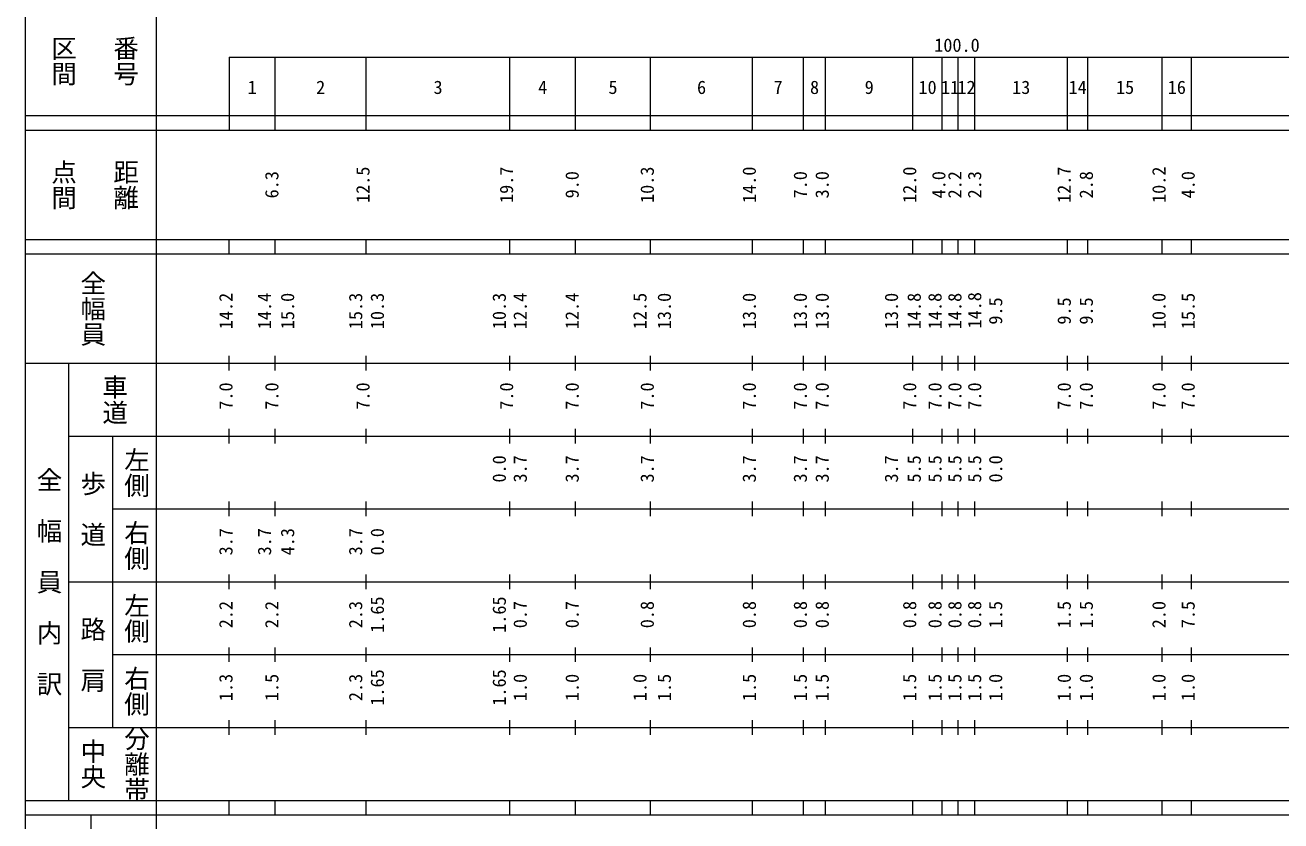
# Model space of a CAD drawing. Units: millimetres on the paper, enlarged 1000 times. Extents: x -60515 to 579485, y -102535 to 257465.
# Drawn here: x -60515 to 111756, y -29355 to 79874 of the extents above; entities that cross this region are included whole.
import ezdxf
from ezdxf.enums import TextEntityAlignment as Align

# ---------------------------------------------------------------- set-up
doc = ezdxf.new("R2010")
doc.units = ezdxf.units.MM
doc.header["$LTSCALE"] = 1000
doc.layers.add('M-TTL', color=2, linetype='Continuous', lineweight=13)
doc.layers.add('M-TTL-BAND', color=7, linetype='Continuous', lineweight=13)
doc.styles.add('@ＭＳ ゴシック', font='')
doc.styles.add('ＭＳ ゴシック', font='')
doc.styles.get('@ＭＳ ゴシック').set_extended_font_data('@MS Gothic')
doc.styles.get('ＭＳ ゴシック').set_extended_font_data('MS Gothic')

msp = doc.modelspace()

# ---------------------------------------------------------------- linework, layer by layer
at = {"layer": 'M-TTL'}
msp.add_line((-60515, 257465), (-60515, -102535), dxfattribs=at)
at = {"layer": 'M-TTL-BAND'}
for p, q in [((-42515, 247465), (-42515, -102535)), ((-32515, 75465), (478485, 75465)), ((-32515, 75465), (-32515, 65465)), ((-26215, 65465), (-26215, 75465)), ((-13715, 65465), (-13715, 75465)), ((5985, 65465), (5985, 75465)), ((14985, 65465), (14985, 75465)), ((25285, 65465), (25285, 75465)), ((39285, 65465), (39285, 75465)), ((46285, 65465), (46285, 75465)), ((49285, 65465), (49285, 75465)), ((61285, 65465), (61285, 75465)), ((65285, 65465), (65285, 75465)), ((67485, 65465), (67485, 75465)), ((69785, 65465), (69785, 75465)), ((82485, 65465), (82485, 75465)), ((85285, 65465), (85285, 75465)), ((95485, 65465), (95485, 75465)), ((99485, 65465), (99485, 75465)), ((-60515, 67465), (478485, 67465)), ((-60515, 65465), (478485, 65465)), ((-60515, 50465), (478485, 50465)), ((-32515, 48465), (-32515, 50465)), ((-26215, 48465), (-26215, 50465)), ((-13715, 48465), (-13715, 50465)), ((5985, 48465), (5985, 50465)), ((14985, 48465), (14985, 50465)), ((25285, 48465), (25285, 50465)), ((39285, 48465), (39285, 50465)), ((46285, 48465), (46285, 50465)), ((49285, 48465), (49285, 50465)), ((61285, 48465), (61285, 50465)), ((65285, 48465), (65285, 50465)), ((67485, 48465), (67485, 50465)), ((69785, 48465), (69785, 50465)), ((82485, 48465), (82485, 50465)), ((85285, 48465), (85285, 50465)), ((95485, 48465), (95485, 50465)), ((99485, 48465), (99485, 50465)), ((-60515, 48465), (478485, 48465)), ((-32515, 32465), (-32515, 34465)), ((-26215, 32465), (-26215, 34465)), ((-13715, 32465), (-13715, 34465)), ((5985, 32465), (5985, 34465)), ((14985, 32465), (14985, 34465)), ((25285, 32465), (25285, 34465)), ((39285, 32465), (39285, 34465)), ((46285, 32465), (46285, 34465)), ((49285, 32465), (49285, 34465)), ((61285, 32465), (61285, 34465)), ((65285, 32465), (65285, 34465)), ((67485, 32465), (67485, 34465)), ((69785, 32465), (69785, 34465)), ((82485, 32465), (82485, 34465)), ((85285, 32465), (85285, 34465)), ((95485, 32465), (95485, 34465)), ((99485, 32465), (99485, 34465)), ((-60515, 33465), (478485, 33465)), ((-54515, -26535), (-54515, 33465)), ((-32515, 22465), (-32515, 24465)), ((-26215, 22465), (-26215, 24465)), ((-13715, 22465), (-13715, 24465)), ((5985, 22465), (5985, 24465)), ((14985, 22465), (14985, 24465)), ((25285, 22465), (25285, 24465)), ((39285, 22465), (39285, 24465)), ((46285, 22465), (46285, 24465)), ((49285, 22465), (49285, 24465)), ((61285, 22465), (61285, 24465)), ((65285, 22465), (65285, 24465)), ((67485, 22465), (67485, 24465)), ((69785, 22465), (69785, 24465)), ((82485, 22465), (82485, 24465)), ((85285, 22465), (85285, 24465)), ((95485, 22465), (95485, 24465)), ((99485, 22465), (99485, 24465)), ((-54515, 23465), (478485, 23465)), ((-48515, 23465), (-48515, -16535)), ((-32515, 12465), (-32515, 14465)), ((-26215, 12465), (-26215, 14465)), ((-13715, 12465), (-13715, 14465)), ((5985, 12465), (5985, 14465)), ((14985, 12465), (14985, 14465)), ((25285, 12465), (25285, 14465)), ((39285, 12465), (39285, 14465)), ((46285, 12465), (46285, 14465)), ((49285, 12465), (49285, 14465)), ((61285, 12465), (61285, 14465)), ((65285, 12465), (65285, 14465)), ((67485, 12465), (67485, 14465)), ((69785, 12465), (69785, 14465)), ((82485, 12465), (82485, 14465)), ((85285, 12465), (85285, 14465)), ((95485, 12465), (95485, 14465)), ((99485, 12465), (99485, 14465)), ((-48515, 13465), (478485, 13465)), ((-54515, 3465), (478485, 3465)), ((-32515, 2465), (-32515, 4465)), ((-26215, 2465), (-26215, 4465)), ((-13715, 2465), (-13715, 4465)), ((5985, 2465), (5985, 4465)), ((14985, 2465), (14985, 4465)), ((25285, 2465), (25285, 4465)), ((39285, 2465), (39285, 4465)), ((46285, 2465), (46285, 4465)), ((49285, 2465), (49285, 4465)), ((61285, 2465), (61285, 4465)), ((65285, 2465), (65285, 4465)), ((67485, 2465), (67485, 4465)), ((69785, 2465), (69785, 4465)), ((82485, 2465), (82485, 4465)), ((85285, 2465), (85285, 4465)), ((95485, 2465), (95485, 4465)), ((99485, 2465), (99485, 4465)), ((-48515, -6535), (478485, -6535)), ((-32515, -7535), (-32515, -5535)), ((-26215, -7535), (-26215, -5535)), ((-13715, -7535), (-13715, -5535)), ((5985, -7535), (5985, -5535)), ((14985, -7535), (14985, -5535)), ((25285, -7535), (25285, -5535)), ((39285, -7535), (39285, -5535)), ((46285, -7535), (46285, -5535)), ((49285, -7535), (49285, -5535)), ((61285, -7535), (61285, -5535)), ((65285, -7535), (65285, -5535)), ((67485, -7535), (67485, -5535)), ((69785, -7535), (69785, -5535)), ((82485, -7535), (82485, -5535)), ((85285, -7535), (85285, -5535)), ((95485, -7535), (95485, -5535)), ((99485, -7535), (99485, -5535)), ((-54515, -16535), (478485, -16535)), ((-32515, -17535), (-32515, -15535)), ((-26215, -17535), (-26215, -15535)), ((-13715, -17535), (-13715, -15535)), ((5985, -17535), (5985, -15535)), ((14985, -17535), (14985, -15535)), ((25285, -17535), (25285, -15535)), ((39285, -17535), (39285, -15535)), ((46285, -17535), (46285, -15535)), ((49285, -17535), (49285, -15535)), ((61285, -17535), (61285, -15535)), ((65285, -17535), (65285, -15535)), ((67485, -17535), (67485, -15535)), ((69785, -17535), (69785, -15535)), ((82485, -17535), (82485, -15535)), ((85285, -17535), (85285, -15535)), ((95485, -17535), (95485, -15535)), ((99485, -17535), (99485, -15535)), ((-60515, -26535), (478485, -26535)), ((-32515, -28535), (-32515, -26535)), ((-26215, -28535), (-26215, -26535)), ((-13715, -28535), (-13715, -26535)), ((5985, -28535), (5985, -26535)), ((14985, -28535), (14985, -26535)), ((25285, -28535), (25285, -26535)), ((39285, -28535), (39285, -26535)), ((46285, -28535), (46285, -26535)), ((49285, -28535), (49285, -26535)), ((61285, -28535), (61285, -26535)), ((65285, -28535), (65285, -26535)), ((67485, -28535), (67485, -26535)), ((69785, -28535), (69785, -26535)), ((82485, -28535), (82485, -26535)), ((85285, -28535), (85285, -26535)), ((95485, -28535), (95485, -26535)), ((99485, -28535), (99485, -26535)), ((-60515, -28535), (478485, -28535)), ((-51515, -28535), (-51515, -48535))]:
    msp.add_line(p, q, dxfattribs=at)

# ---------------------------------------------------------------- texts
for s, height, rotation, style, p in [('区間', 2566, 270, '@ＭＳ ゴシック', (-57265, 78465)), ('番号', 2566, 270, '@ＭＳ ゴシック', (-48765, 78465)), ('点間', 2566, 270, '@ＭＳ ゴシック', (-57265, 61465)), ('距離', 2566, 270, '@ＭＳ ゴシック', (-48765, 61465)), ('12.5', 1833, 90, 'ＭＳ ゴシック', (-12715, 55465)), ('19.7', 1833, 90, 'ＭＳ ゴシック', (6985, 55465)), ('10.3', 1833, 90, 'ＭＳ ゴシック', (26285, 55465)), ('14.0', 1833, 90, 'ＭＳ ゴシック', (40285, 55465)), ('12.0', 1833, 90, 'ＭＳ ゴシック', (62285, 55465)), ('12.7', 1833, 90, 'ＭＳ ゴシック', (83485, 55465)), ('10.2', 1833, 90, 'ＭＳ ゴシック', (96485, 55465)), ('6.3', 1833, 90, 'ＭＳ ゴシック', (-25215, 56090)), ('9.0', 1833, 90, 'ＭＳ ゴシック', (15985, 56090)), ('7.0', 1833, 90, 'ＭＳ ゴシック', (47285, 56090)), ('3.0', 1833, 90, 'ＭＳ ゴシック', (50285, 56090)), ('4.0', 1833, 90, 'ＭＳ ゴシック', (66285, 56090)), ('2.2', 1833, 90, 'ＭＳ ゴシック', (68485, 56090)), ('2.3', 1833, 90, 'ＭＳ ゴシック', (71199, 56090)), ('2.8', 1833, 90, 'ＭＳ ゴシック', (86515, 56090)), ('4.0', 1833, 90, 'ＭＳ ゴシック', (100485, 56090)), ('全幅員', 2566, 270, '@ＭＳ ゴシック', (-53265, 46215)), ('14.8', 1833, 90, 'ＭＳ ゴシック', (71199, 38236)), ('14.2', 1833, 90, 'ＭＳ ゴシック', (-31515, 38139)), ('14.4', 1833, 90, 'ＭＳ ゴシック', (-26215, 38139)), ('15.0', 1833, 90, 'ＭＳ ゴシック', (-23054, 38139)), ('15.3', 1833, 90, 'ＭＳ ゴシック', (-13715, 38139)), ('10.3', 1833, 90, 'ＭＳ ゴシック', (-10740, 38139)), ('10.3', 1833, 90, 'ＭＳ ゴシック', (5985, 38139)), ('12.4', 1833, 90, 'ＭＳ ゴシック', (8858, 38139)), ('12.4', 1833, 90, 'ＭＳ ゴシック', (15985, 38139)), ('12.5', 1833, 90, 'ＭＳ ゴシック', (25285, 38139)), ('13.0', 1833, 90, 'ＭＳ ゴシック', (28629, 38139)), ('13.0', 1833, 90, 'ＭＳ ゴシック', (40285, 38139)), ('13.0', 1833, 90, 'ＭＳ ゴシック', (47285, 38139)), ('13.0', 1833, 90, 'ＭＳ ゴシック', (50285, 38139)), ('13.0', 1833, 90, 'ＭＳ ゴシック', (59785, 38139)), ('14.8', 1833, 90, 'ＭＳ ゴシック', (62907, 38139)), ('14.8', 1833, 90, 'ＭＳ ゴシック', (65758, 38139)), ('14.8', 1833, 90, 'ＭＳ ゴシック', (68485, 38139)), ('9.5', 1833, 90, 'ＭＳ ゴシック', (74082, 38764)), ('9.5', 1833, 90, 'ＭＳ ゴシック', (83485, 38764)), ('9.5', 1833, 90, 'ＭＳ ゴシック', (86515, 38764)), ('10.0', 1833, 90, 'ＭＳ ゴシック', (96485, 38139)), ('15.5', 1833, 90, 'ＭＳ ゴシック', (100485, 38139)), ('車道', 2566, 270, '@ＭＳ ゴシック', (-50265, 31965)), ('7.0', 1833, 90, 'ＭＳ ゴシック', (-31515, 27090)), ('7.0', 1833, 90, 'ＭＳ ゴシック', (-25215, 27090)), ('7.0', 1833, 90, 'ＭＳ ゴシック', (-12715, 27090)), ('7.0', 1833, 90, 'ＭＳ ゴシック', (6985, 27090)), ('7.0', 1833, 90, 'ＭＳ ゴシック', (15985, 27090)), ('7.0', 1833, 90, 'ＭＳ ゴシック', (26285, 27090)), ('7.0', 1833, 90, 'ＭＳ ゴシック', (40285, 27090)), ('7.0', 1833, 90, 'ＭＳ ゴシック', (47285, 27090)), ('7.0', 1833, 90, 'ＭＳ ゴシック', (50285, 27090)), ('7.0', 1833, 90, 'ＭＳ ゴシック', (62285, 27090)), ('7.0', 1833, 90, 'ＭＳ ゴシック', (65758, 27090)), ('7.0', 1833, 90, 'ＭＳ ゴシック', (68485, 27090)), ('7.0', 1833, 90, 'ＭＳ ゴシック', (71199, 27090)), ('7.0', 1833, 90, 'ＭＳ ゴシック', (83485, 27090)), ('7.0', 1833, 90, 'ＭＳ ゴシック', (86515, 27090)), ('7.0', 1833, 90, 'ＭＳ ゴシック', (96485, 27090)), ('7.0', 1833, 90, 'ＭＳ ゴシック', (100485, 27090)), ('左側', 2566, 270, '@ＭＳ ゴシック', (-47265, 21965)), ('0.0', 1833, 90, 'ＭＳ ゴシック', (5985, 17090)), ('3.7', 1833, 90, 'ＭＳ ゴシック', (8858, 17090)), ('3.7', 1833, 90, 'ＭＳ ゴシック', (15985, 17090)), ('3.7', 1833, 90, 'ＭＳ ゴシック', (26285, 17090)), ('3.7', 1833, 90, 'ＭＳ ゴシック', (40285, 17090)), ('3.7', 1833, 90, 'ＭＳ ゴシック', (47285, 17090)), ('3.7', 1833, 90, 'ＭＳ ゴシック', (50285, 17090)), ('3.7', 1833, 90, 'ＭＳ ゴシック', (59785, 17090)), ('5.5', 1833, 90, 'ＭＳ ゴシック', (62907, 17090)), ('5.5', 1833, 90, 'ＭＳ ゴシック', (65758, 17090)), ('5.5', 1833, 90, 'ＭＳ ゴシック', (68485, 17090)), ('5.5', 1833, 90, 'ＭＳ ゴシック', (71199, 17090)), ('0.0', 1833, 90, 'ＭＳ ゴシック', (74082, 17090)), ('全\u3000幅\u3000員\u3000内\u3000訳', 2566, 270, '@ＭＳ ゴシック', (-59265, 19215)), ('歩\u3000道', 2566, 270, '@ＭＳ ゴシック', (-53265, 18715)), ('右側', 2566, 270, '@ＭＳ ゴシック', (-47265, 11965)), ('3.7', 1833, 90, 'ＭＳ ゴシック', (-31515, 7090)), ('3.7', 1833, 90, 'ＭＳ ゴシック', (-26215, 7090)), ('4.3', 1833, 90, 'ＭＳ ゴシック', (-23054, 7090)), ('3.7', 1833, 90, 'ＭＳ ゴシック', (-13715, 7090)), ('0.0', 1833, 90, 'ＭＳ ゴシック', (-10740, 7090)), ('左側', 2566, 270, '@ＭＳ ゴシック', (-47265, 1965)), ('2.2', 1833, 90, 'ＭＳ ゴシック', (-31515, -2910)), ('2.2', 1833, 90, 'ＭＳ ゴシック', (-25215, -2910)), ('2.3', 1833, 90, 'ＭＳ ゴシック', (-13715, -2910)), ('1.65', 1833, 90, 'ＭＳ ゴシック', (-10740, -3535)), ('1.65', 1833, 90, 'ＭＳ ゴシック', (5985, -3535)), ('0.7', 1833, 90, 'ＭＳ ゴシック', (8858, -2910)), ('0.7', 1833, 90, 'ＭＳ ゴシック', (15985, -2910)), ('0.8', 1833, 90, 'ＭＳ ゴシック', (26285, -2910)), ('0.8', 1833, 90, 'ＭＳ ゴシック', (40285, -2910)), ('0.8', 1833, 90, 'ＭＳ ゴシック', (47285, -2910)), ('0.8', 1833, 90, 'ＭＳ ゴシック', (50285, -2910)), ('0.8', 1833, 90, 'ＭＳ ゴシック', (62285, -2910)), ('0.8', 1833, 90, 'ＭＳ ゴシック', (65758, -2910)), ('0.8', 1833, 90, 'ＭＳ ゴシック', (68485, -2910)), ('0.8', 1833, 90, 'ＭＳ ゴシック', (71199, -2910)), ('1.5', 1833, 90, 'ＭＳ ゴシック', (74082, -2910)), ('1.5', 1833, 90, 'ＭＳ ゴシック', (83485, -2910)), ('1.5', 1833, 90, 'ＭＳ ゴシック', (86515, -2910)), ('2.0', 1833, 90, 'ＭＳ ゴシック', (96485, -2910)), ('7.5', 1833, 90, 'ＭＳ ゴシック', (100485, -2910)), ('路\u3000肩', 2566, 270, '@ＭＳ ゴシック', (-53265, -1285)), ('右側', 2566, 270, '@ＭＳ ゴシック', (-47265, -8035)), ('1.3', 1833, 90, 'ＭＳ ゴシック', (-31515, -12910)), ('1.5', 1833, 90, 'ＭＳ ゴシック', (-25215, -12910)), ('2.3', 1833, 90, 'ＭＳ ゴシック', (-13715, -12910)), ('1.65', 1833, 90, 'ＭＳ ゴシック', (-10740, -13535)), ('1.65', 1833, 90, 'ＭＳ ゴシック', (5985, -13535)), ('1.0', 1833, 90, 'ＭＳ ゴシック', (8858, -12910)), ('1.0', 1833, 90, 'ＭＳ ゴシック', (15985, -12910)), ('1.0', 1833, 90, 'ＭＳ ゴシック', (25285, -12910)), ('1.5', 1833, 90, 'ＭＳ ゴシック', (28629, -12910)), ('1.5', 1833, 90, 'ＭＳ ゴシック', (40285, -12910)), ('1.5', 1833, 90, 'ＭＳ ゴシック', (47285, -12910)), ('1.5', 1833, 90, 'ＭＳ ゴシック', (50285, -12910)), ('1.5', 1833, 90, 'ＭＳ ゴシック', (62285, -12910)), ('1.5', 1833, 90, 'ＭＳ ゴシック', (65758, -12910)), ('1.5', 1833, 90, 'ＭＳ ゴシック', (68485, -12910)), ('1.5', 1833, 90, 'ＭＳ ゴシック', (71199, -12910)), ('1.0', 1833, 90, 'ＭＳ ゴシック', (74082, -12910)), ('1.0', 1833, 90, 'ＭＳ ゴシック', (83485, -12910)), ('1.0', 1833, 90, 'ＭＳ ゴシック', (86515, -12910)), ('1.0', 1833, 90, 'ＭＳ ゴシック', (96485, -12910)), ('1.0', 1833, 90, 'ＭＳ ゴシック', (100485, -12910)), ('分離帯', 2566, 270, '@ＭＳ ゴシック', (-47265, -16285)), ('中央', 2566, 270, '@ＭＳ ゴシック', (-53265, -18035))]:
    msp.add_text(s, height=height, rotation=rotation, dxfattribs=dict(at, style=style)).set_placement(p, align=Align.BOTTOM_LEFT)
at = {"layer": 'M-TTL-BAND', "style": 'ＭＳ ゴシック'}
for s, p in [('100.0', (64204, 75659)), ('1', (-29990, 69870)), ('2', (-20590, 69870)), ('3', (-4490, 69870)), ('4', (9860, 69870)), ('5', (19510, 69870)), ('6', (31660, 69870)), ('7', (42160, 69870)), ('8', (47160, 69870)), ('9', (54660, 69870)), ('10', (62035, 69870)), ('11', (65135, 69870)), ('12', (67385, 69870)), ('13', (74885, 69870)), ('14', (82635, 69870)), ('15', (89135, 69870)), ('16', (96235, 69870))]:
    msp.add_text(s, height=1833, dxfattribs=at).set_placement(p, align=Align.BOTTOM_LEFT)

doc.saveas('drawing.dxf')
